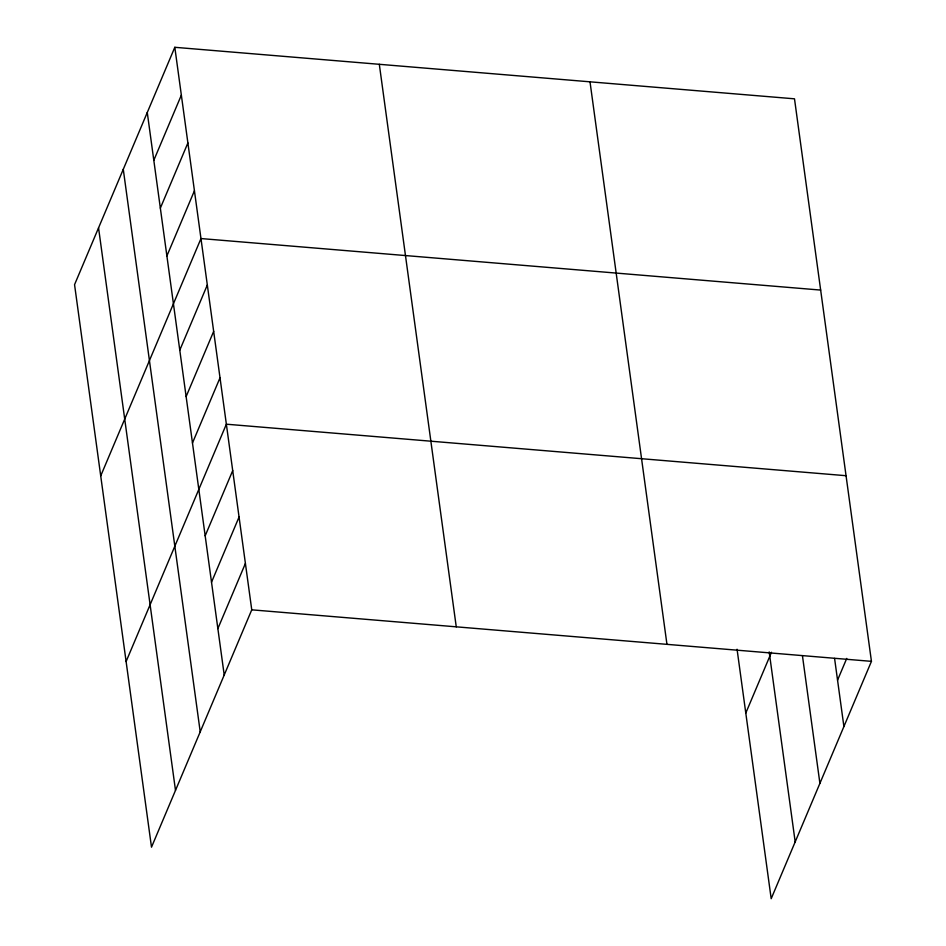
<?xml version="1.0" encoding="UTF-8"?>
<svg xmlns="http://www.w3.org/2000/svg" width="946" height="946" viewBox="0 0 946 946"><rect width="100%" height="100%" fill="white"/><g stroke="black" fill="none" stroke-linecap="round" stroke-linejoin="round"><path stroke-width="1.42" d="M174.809 47.3L74.557 284.651L151.502 847.178L251.754 609.827L174.809 47.3L794.498 98.822L871.443 661.349L771.191 898.7L737.064 649.252M153.808 160.323L181.36 95.12M160.347 208.144L187.899 142.929M166.886 255.952L194.438 190.749M100.714 475.909L200.978 238.558L820.667 290.079M179.775 350.174L207.328 284.971M186.126 396.587L213.666 331.372M192.476 442.988L220.016 377.785M126.102 661.55L226.366 424.198L846.055 475.708M205.176 535.814L232.716 470.6M211.514 582.216L239.066 517.013M217.864 628.629L245.416 563.414M745.791 713.071L771.475 652.267M837.553 680.15L846.741 658.416M251.754 609.827L871.443 661.349M834.573 658.392L843.903 726.552M802.445 655.744L819.91 783.359M769.193 651.912L795.184 841.893M590.008 81.817L666.954 644.344M379.311 64.304L456.256 626.831M147.269 112.503L224.214 675.03M123.276 169.31L200.221 731.837M98.55 227.844L175.495 790.371"/></g></svg>
